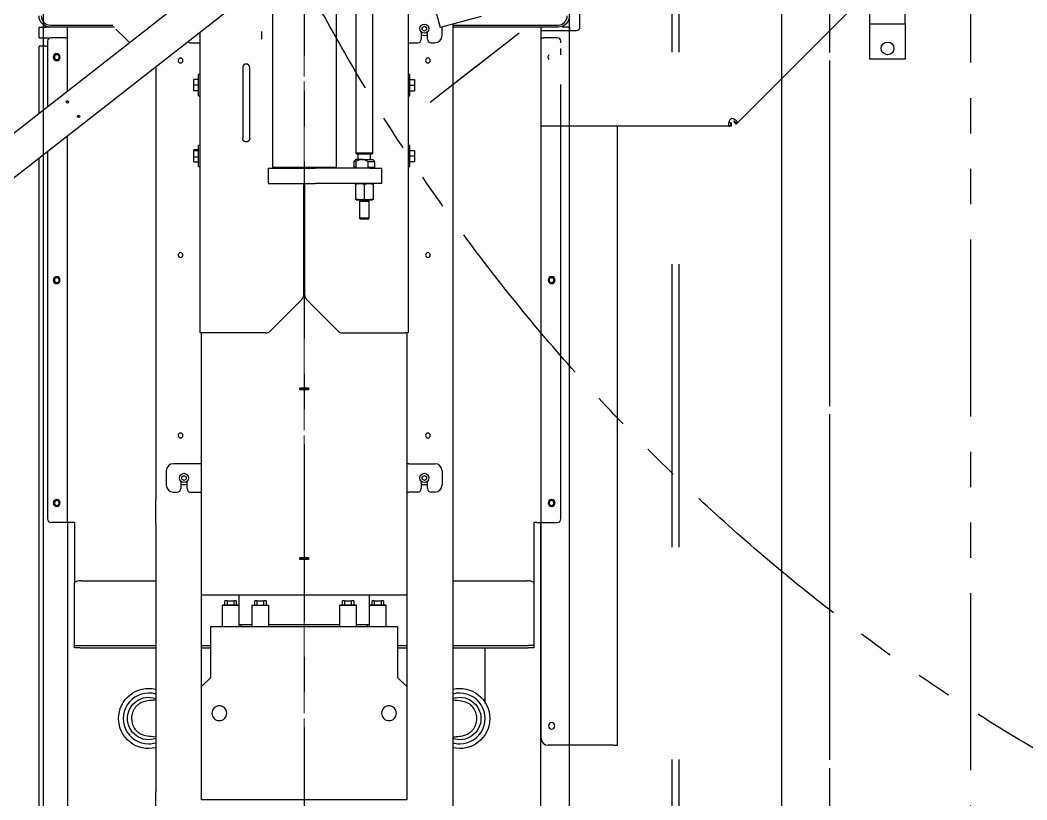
# Model space of a CAD drawing. Header units: millimetres. Extents: x 10462777 to 22643323, y 453826 to 1389191.
# Drawn here: x 11298939 to 11300363, y 595325 to 596427 of the extents above; entities that cross this region are included whole.
import ezdxf

# ---------------------------------------------------------------- set-up
doc = ezdxf.new("R2010")
doc.units = ezdxf.units.MM
doc.header["$LTSCALE"] = 200
doc.header["$MEASUREMENT"] = 0
for name, pattern in [('CENTER', [2, 1.25, -0.25, 0.25, -0.25]), ('CENTER2', [1.125, 0.75, -0.125, 0.125, -0.125]), ('DASHED', [3.5, 2, -1.5]), ('PHANTOM', [2.5, 1.25, -0.25, 0.25, -0.25, 0.25, -0.25])]:
    doc.linetypes.add(name, pattern=pattern)
doc.layers.get('0').update_dxf_attribs({"linetype": 'CONTINUOUS'})
for name, color, linetype in [('1', 1, 'CENTER'), ('2', 2, 'CONTINUOUS'), ('205', 4, 'CONTINUOUS'), ('DV1_DEFAULT', 7, 'CONTINUOUS')]:
    doc.layers.add(name, color=color, linetype=linetype)
for name, color, linetype, true_color in [('203', 7, 'CONTINUOUS', 0xffffff), ('TOP$1', 7, 'CONTINUOUS', 0xffffff), ('TOP$23', 7, 'CONTINUOUS', 0xffffff)]:
    doc.layers.add(name, color=color, linetype=linetype, true_color=true_color)
doc.layers.add('LAYOUT', color=8, linetype='CONTINUOUS', lineweight=25)

# ---------------------------------------------------------------- blocks, each defined once
blk = doc.blocks.new('r710ic')
at = {"layer": 'DV1_DEFAULT', "color": 1, "linetype": 'CENTER2', "lineweight": 0}
for p, q in [((274132.6, 104232.6), (269847.5, 104232.6)), ((269950.2, 104232.6), (274235.2, 104232.6))]:
    blk.add_line(p, q, dxfattribs=at)
at = {"layer": 'LAYOUT', "color": 3}
blk.add_circle((272041.4, 104232.6), 2050.1, dxfattribs=at)
blk = doc.blocks.new('A$C7DA30AB0')
at = {"layer": 'LAYOUT', "color": 6, "linetype": 'PHANTOM'}
blk.add_circle((3030.4, 3026, 0), 2693, dxfattribs=at)

msp = doc.modelspace()

# ---------------------------------------------------------------- linework, layer by layer
at = {"layer": '1', "color": 23, "linetype": 'CENTER'}
msp.add_line((11299340.78353, 601826.84018, 0), (11299340.78353, 593861.87204, 0), dxfattribs=at)
at = {"layer": '1', "color": 252, "linetype": 'Continuous'}
for p, q in [((11300140.7949, 596421.7634, 0), (11300140.7949, 596471.76411, 0)), ((11300190.79561, 596421.7634, 0), (11300190.79561, 596471.76411, 0)), ((11300140.7949, 596371.76269, 0), (11300140.7949, 596421.76497, 0)), ((11300140.7949, 596421.7634, 0), (11300190.79561, 596421.7634, 0)), ((11300190.79561, 596421.76497, 0), (11300190.79561, 596371.76269, 0)), ((11300190.79561, 596371.76269, 0), (11300140.7949, 596371.76269, 0))]:
    msp.add_line(p, q, dxfattribs=at)
msp.add_circle((11300165.79525, 596386.76291, 0), 9.00013, dxfattribs=at)
at = {"layer": '2', "color": 60, "linetype": 'Continuous'}
for p, q in [((11299487.78562, 596476.64153, 0), (11299487.78562, 595984.7572, 0)), ((11299507.78591, 596416.49538, 0), (11299510.78595, 596418.22746, 0)), ((11299507.78591, 596413.03123, 0), (11299507.78591, 596416.49538, 0)), ((11299510.78595, 596411.29915, 0), (11299507.78591, 596413.03123, 0)), ((11299510.78595, 596418.22746, 0), (11299513.78599, 596416.49538, 0)), ((11299513.78599, 596413.03123, 0), (11299510.78595, 596411.29915, 0)), ((11299513.78599, 596416.49538, 0), (11299513.78599, 596413.03123, 0)), ((11299193.78145, 595984.7572, 0), (11299193.78145, 596409.88355, 0)), ((11299191.28141, 596342.77708, 0), (11299184.88132, 596342.77708, 0)), ((11299184.88132, 596342.7474, 0), (11299184.88132, 596342.77708, 0)), ((11299191.28141, 596342.7474, 0), (11299184.88132, 596342.7474, 0)), ((11299184.88132, 596334.73248, 0), (11299184.88132, 596342.7474, 0)), ((11299193.78145, 596349.76238, 0), (11299191.28141, 596349.76238, 0)), ((11299191.28141, 596319.76196, 0), (11299191.28141, 596349.76238, 0)), ((11299490.28566, 596349.76238, 0), (11299487.78562, 596349.76238, 0)), ((11299490.28566, 596342.96645, 0), (11299490.28566, 596349.76238, 0)), ((11299490.28566, 596319.76196, 0), (11299490.28566, 596342.96645, 0)), ((11299490.28566, 596342.76228, 0), (11299496.68575, 596342.76228, 0)), ((11299496.68575, 596342.76228, 0), (11299496.68575, 596334.76217, 0)), ((11299191.28141, 596334.73248, 0), (11299184.88132, 596334.73248, 0)), ((11299184.88132, 596326.74725, 0), (11299184.88132, 596334.73248, 0)), ((11299191.28141, 596326.74725, 0), (11299184.88132, 596326.74725, 0)), ((11299490.28566, 596334.76217, 0), (11299496.68575, 596334.76217, 0)), ((11299490.28566, 596326.76206, 0), (11299496.68575, 596326.76206, 0)), ((11299496.68575, 596334.76217, 0), (11299496.68575, 596326.76206, 0)), ((11299191.28141, 596319.76196, 0), (11299193.78145, 596319.76196, 0)), ((11299487.78562, 596319.76196, 0), (11299490.28566, 596319.76196, 0)), ((11299191.28141, 596243.41583, 0), (11299184.88132, 596243.41583, 0)), ((11299184.88132, 596241.88454, 0), (11299184.88132, 596243.41583, 0)), ((11299191.28141, 596241.88454, 0), (11299184.88132, 596241.88454, 0)), ((11299184.88132, 596233.22946, 0), (11299184.88132, 596241.88454, 0)), ((11299193.78145, 596249.76096, 0), (11299191.28141, 596249.76096, 0)), ((11299191.28141, 596219.76054, 0), (11299191.28141, 596249.76096, 0)), ((11299490.28566, 596249.76096, 0), (11299487.78562, 596249.76096, 0)), ((11299490.28566, 596248.51827, 0), (11299490.28566, 596249.76096, 0)), ((11299490.28566, 596219.76054, 0), (11299490.28566, 596248.51827, 0)), ((11299490.28566, 596242.76086, 0), (11299496.68575, 596242.76086, 0)), ((11299496.68575, 596242.76086, 0), (11299496.68575, 596234.76075, 0)), ((11299191.28141, 596233.22946, 0), (11299184.88132, 596233.22946, 0)), ((11299184.88132, 596226.10567, 0), (11299184.88132, 596233.22946, 0)), ((11299191.28141, 596226.10567, 0), (11299184.88132, 596226.10567, 0)), ((11299490.28566, 596234.76075, 0), (11299496.68575, 596234.76075, 0)), ((11299490.28566, 596226.76063, 0), (11299496.68575, 596226.76063, 0)), ((11299496.68575, 596234.76075, 0), (11299496.68575, 596226.76063, 0)), ((11299191.28141, 596219.76054, 0), (11299193.78145, 596219.76054, 0)), ((11299487.78562, 596219.76054, 0), (11299490.28566, 596219.76054, 0)), ((11299340.28353, 596038.9001, 0), (11299340.28353, 596195.76289, 0)), ((11299341.28354, 596195.76289, 0), (11299341.28354, 596038.9001, 0)), ((11299340.28368, 596144.75947, 0), (11299341.28354, 596144.75947, 0)), ((11299340.28368, 596142.75944, 0), (11299341.28354, 596142.75944, 0)), ((11299293.21179, 595987.68617, 0), (11299337.35455, 596031.82893, 0)), ((11299344.21251, 596031.82893, 0), (11299388.35528, 595987.68617, 0)), ((11299197.7815, 595984.7572, 0), (11299193.78145, 595984.7572, 0)), ((11299286.14062, 595984.7572, 0), (11299197.7815, 595984.7572, 0)), ((11299395.42645, 595984.7572, 0), (11299483.78556, 595984.7572, 0)), ((11299487.78562, 595984.7572, 0), (11299483.78556, 595984.7572, 0)), ((11299334.78238, 595906.75609, 0), (11299335.78346, 595906.75609, 0)), ((11299334.78238, 595904.75606, 0), (11299335.78346, 595904.75606, 0)), ((11299335.78346, 595906.75609, 0), (11299335.78346, 595904.75606, 0)), ((11299345.7836, 595906.75609, 0), (11299335.78346, 595906.75609, 0)), ((11299345.7836, 595904.75606, 0), (11299335.78346, 595904.75606, 0)), ((11299345.7836, 595906.75609, 0), (11299345.7836, 595904.75606, 0)), ((11299346.78468, 595906.75609, 0), (11299345.7836, 595906.75609, 0)), ((11299346.78468, 595904.75606, 0), (11299345.7836, 595904.75606, 0)), ((11299167.78108, 595781.48636, 0), (11299170.78112, 595783.21844, 0)), ((11299167.78108, 595778.02221, 0), (11299167.78108, 595781.48636, 0)), ((11299170.78112, 595776.29013, 0), (11299167.78108, 595778.02221, 0)), ((11299170.78112, 595783.21844, 0), (11299173.78116, 595781.48636, 0)), ((11299173.78116, 595778.02221, 0), (11299170.78112, 595776.29013, 0)), ((11299173.78116, 595781.48636, 0), (11299173.78116, 595778.02221, 0)), ((11299507.78591, 595781.48636, 0), (11299510.78595, 595783.21844, 0)), ((11299507.78591, 595778.02221, 0), (11299507.78591, 595781.48636, 0)), ((11299510.78595, 595776.29013, 0), (11299507.78591, 595778.02221, 0)), ((11299510.78595, 595783.21844, 0), (11299513.78599, 595781.48636, 0)), ((11299513.78599, 595778.02221, 0), (11299510.78595, 595776.29013, 0)), ((11299513.78599, 595781.48636, 0), (11299513.78599, 595778.02221, 0)), ((11299334.78238, 595666.75268, 0), (11299335.78346, 595666.75268, 0)), ((11299334.78238, 595664.75265, 0), (11299335.78346, 595664.75265, 0)), ((11299335.78346, 595664.75265, 0), (11299335.78346, 595666.75268, 0)), ((11299335.78346, 595666.75268, 0), (11299345.7836, 595666.75268, 0)), ((11299335.78346, 595664.75265, 0), (11299345.7836, 595664.75265, 0)), ((11299345.7836, 595664.75265, 0), (11299345.7836, 595666.75268, 0)), ((11299346.78468, 595666.75268, 0), (11299345.7836, 595666.75268, 0)), ((11299346.78468, 595664.75265, 0), (11299345.7836, 595664.75265, 0))]:
    msp.add_line(p, q, dxfattribs=at)
at = {"layer": '2', "color": 203, "linetype": 'Continuous'}
for p, q in [((11300140.79414, 596468.76331, 0), (11299952.25241, 596280.22159, 0)), ((11299730.78907, 596417.08576, 0), (11299730.78907, 596442.10561, 0)), ((11299675.7886, 596412.09787, 0), (11299725.789, 596412.09787, 0)), ((11299948.71683, 596283.75717, 0), (11299948.22673, 596283.26707, 0)), ((11299948.22673, 596283.26707, 0), (11299951.76231, 596279.73148, 0)), ((11299948.71683, 596283.75717, 0), (11299952.25241, 596280.22159, 0)), ((11299943.82954, 596276.76135, 0), (11299675.78928, 596276.76135, 0)), ((11299943.82954, 596281.76142, 0), (11299943.82954, 596276.76135, 0)), ((11299944.59176, 596281.76142, 0), (11299943.82954, 596281.76142, 0)), ((11299944.59176, 596276.76135, 0), (11299943.82954, 596276.76135, 0)), ((11299944.59176, 596281.76142, 0), (11299944.59176, 596276.76135, 0)), ((11299952.25241, 596280.22159, 0), (11299951.76231, 596279.73148, 0))]:
    msp.add_line(p, q, dxfattribs=at)
at = {"layer": '2', "color": 252, "linetype": 'Continuous'}
for p, q in [((11298965.77821, 596401.76312, 0), (11298965.77821, 596416.76333, 0)), ((11298965.77821, 596416.76333, 0), (11298975.77835, 596416.76333, 0)), ((11298981.77957, 596416.76333, 0), (11298975.77835, 596416.76333, 0)), ((11298981.77843, 596419.76338, 0), (11299070.23953, 596419.76338, 0)), ((11299072.58429, 596416.76333, 0), (11298981.77843, 596416.76333, 0)), ((11299005.77877, 596416.75458, 0), (11299005.77877, 596326.4533, 0)), ((11299535.7863, 596404.76316, 0), (11299535.7863, 596417.03459, 0)), ((11299550.77908, 596419.76338, 0), (11299699.78863, 596419.76338, 0)), ((11299699.78863, 596416.76333, 0), (11299550.77908, 596416.76333, 0)), ((11299550.78652, 596421.04674, 0), (11299550.78652, 595749.38655, 0)), ((11299675.78829, 595716.87589, 0), (11299675.78829, 596416.75458, 0)), ((11299715.78886, 596416.76333, 0), (11299705.78872, 596416.76333, 0)), ((11299715.78886, 596416.76333, 0), (11299715.78886, 596412.0978, 0)), ((11298965.77821, 596401.76312, 0), (11298975.77835, 596401.76312, 0)), ((11298975.77835, 596401.76312, 0), (11298981.67925, 596401.76312, 0)), ((11298977.77838, 596396.88555, 0), (11298977.77838, 596304.57799, 0)), ((11299002.77873, 596401.88562, 0), (11298982.77845, 596401.88562, 0)), ((11299002.77873, 596401.88562, 0), (11299005.77877, 596401.88562, 0)), ((11299506.28588, 596410.07269, 0), (11299506.28588, 596399.76309, 0)), ((11299515.28601, 596399.76309, 0), (11299515.28601, 596410.07269, 0)), ((11299675.78829, 596401.88562, 0), (11299678.78833, 596401.88562, 0)), ((11299698.78862, 596401.88562, 0), (11299678.78833, 596401.88562, 0)), ((11299703.78869, 596394.75505, 0), (11299703.78869, 596396.88555, 0)), ((11298965.95847, 596295.3343, 0), (11298965.95847, 596389.88545, 0)), ((11298975.95861, 596389.88545, 0), (11298965.95847, 596389.88545, 0)), ((11298975.95861, 596389.88545, 0), (11298977.77879, 596389.88545, 0)), ((11299180.28125, 596394.76302, 0), (11299192.78143, 596394.76302, 0)), ((11299192.78143, 596394.76302, 0), (11299193.7815, 596394.76302, 0)), ((11299488.78564, 596394.76302, 0), (11299487.78557, 596394.76302, 0)), ((11299488.78564, 596394.76302, 0), (11299501.28581, 596394.76302, 0)), ((11299520.28608, 596394.76302, 0), (11299525.78616, 596394.76302, 0)), ((11299703.78869, 596377.75325, 0), (11299703.78869, 596386.76041, 0)), ((11299130.78055, 596360.66546, 0), (11299130.78055, 595749.38655, 0)), ((11299703.78869, 595721.87596, 0), (11299703.78869, 596335.755, 0)), ((11299783.78983, 595401.87142, 0), (11299783.78983, 596276.75885, 0)), ((11299005.77877, 596263.00396, 0), (11299005.77877, 595716.87589, 0)), ((11298977.77838, 596241.12709, 0), (11298977.77838, 595721.87596, 0)), ((11298965.95847, 594543.85923, 0), (11298965.95847, 596231.87715, 0)), ((11299340.28365, 596145.25948, 0), (11299341.28342, 596145.25948, 0)), ((11299341.28342, 596142.25943, 0), (11299340.28365, 596142.25943, 0)), ((11299195.78147, 595614.75194, 0), (11299195.78147, 595984.76938, 0)), ((11299485.78559, 595984.76938, 0), (11299485.78559, 595614.75194, 0)), ((11299334.78345, 595907.2561, 0), (11299346.78362, 595907.2561, 0)), ((11299334.78345, 595904.25605, 0), (11299334.78345, 595907.2561, 0)), ((11299346.78362, 595904.25605, 0), (11299334.78345, 595904.25605, 0)), ((11299346.78362, 595907.2561, 0), (11299346.78362, 595904.25605, 0)), ((11299192.78143, 595799.75457, 0), (11299155.78091, 595799.75457, 0)), ((11299195.78147, 595799.75457, 0), (11299192.78143, 595799.75457, 0)), ((11299488.78564, 595799.75457, 0), (11299485.78559, 595799.75457, 0)), ((11299488.78564, 595799.75457, 0), (11299525.78616, 595799.75457, 0)), ((11299145.78076, 595789.75443, 0), (11299145.78076, 595769.75414, 0)), ((11299535.7863, 595789.75443, 0), (11299535.7863, 595769.75414, 0)), ((11299166.28105, 595775.06367, 0), (11299166.28105, 595764.75407, 0)), ((11299175.28118, 595764.75407, 0), (11299175.28118, 595775.06367, 0)), ((11299506.28588, 595775.06367, 0), (11299506.28588, 595764.75407, 0)), ((11299515.28601, 595764.75407, 0), (11299515.28601, 595775.06367, 0)), ((11299155.78091, 595759.754, 0), (11299161.28098, 595759.754, 0)), ((11299180.28125, 595759.754, 0), (11299192.78143, 595759.754, 0)), ((11299192.78143, 595759.754, 0), (11299195.78147, 595759.754, 0)), ((11299485.78559, 595759.754, 0), (11299488.78564, 595759.754, 0)), ((11299501.28581, 595759.754, 0), (11299488.78564, 595759.754, 0)), ((11299525.78616, 595759.754, 0), (11299520.28608, 595759.754, 0)), ((11299130.78055, 595715.18405, 0), (11299130.78055, 595749.38655, 0)), ((11299550.78652, 595749.38655, 0), (11299550.78652, 595715.18405, 0)), ((11299002.77873, 595716.87589, 0), (11298982.77845, 595716.87589, 0)), ((11299005.77877, 595716.87589, 0), (11299002.77873, 595716.87589, 0)), ((11299011.77886, 595716.87589, 0), (11299005.77877, 595716.87589, 0)), ((11299005.95904, 595716.86467, 0), (11299005.95904, 594543.85923, 0)), ((11299015.77892, 595716.87589, 0), (11299011.77886, 595716.87589, 0)), ((11299015.77892, 595716.87589, 0), (11299015.77892, 595714.05677, 0)), ((11299015.77892, 595714.05677, 0), (11299015.77892, 595631.0763, 0)), ((11299130.78055, 595715.18405, 0), (11299130.78055, 595336.19569, 0)), ((11299550.78652, 595715.18405, 0), (11299550.78652, 595336.19569, 0)), ((11299669.78821, 595716.87589, 0), (11299665.78815, 595716.87589, 0)), ((11299665.78815, 595716.87589, 0), (11299665.78815, 595714.05677, 0)), ((11299665.78815, 595714.05677, 0), (11299665.78815, 595631.0763, 0)), ((11299669.78821, 595716.87589, 0), (11299675.78829, 595716.87589, 0)), ((11299675.60803, 594543.85923, 0), (11299675.60803, 595716.86467, 0)), ((11299675.78829, 595411.87156, 0), (11299675.78829, 595716.88558, 0)), ((11299675.78829, 595716.87589, 0), (11299678.78833, 595716.87589, 0)), ((11299678.78833, 595716.87589, 0), (11299698.78862, 595716.87589, 0)), ((11299334.78345, 595664.25264, 0), (11299334.78345, 595667.25269, 0)), ((11299334.78345, 595667.25269, 0), (11299346.78362, 595667.25269, 0)), ((11299346.78362, 595664.25264, 0), (11299334.78345, 595664.25264, 0)), ((11299346.78362, 595667.25269, 0), (11299346.78362, 595664.25264, 0)), ((11299015.77892, 595542.93174, 0), (11299015.77892, 595631.07619, 0)), ((11299025.77906, 595634.49644, 0), (11299130.78383, 595634.49644, 0)), ((11299550.78323, 595634.49644, 0), (11299655.78801, 595634.49644, 0)), ((11299665.78815, 595631.07619, 0), (11299665.78815, 595542.93174, 0)), ((11299195.78147, 595614.75194, 0), (11299200.78154, 595614.75194, 0)), ((11299195.78147, 595484.75065, 0), (11299195.78147, 595614.74946, 0)), ((11299200.78154, 595614.75194, 0), (11299480.78552, 595614.75194, 0)), ((11299248.28222, 595614.75194, 0), (11299248.28222, 595600.09111, 0)), ((11299433.28485, 595600.09111, 0), (11299433.28485, 595614.75194, 0)), ((11299480.78552, 595614.75194, 0), (11299485.78559, 595614.75194, 0)), ((11299485.78559, 595614.74946, 0), (11299485.78559, 595484.75065, 0)), ((11299248.78232, 595572.75135, 0), (11299266.78483, 595572.75135, 0)), ((11299251.28226, 595572.75135, 0), (11299251.28226, 595569.7513, 0)), ((11299290.78561, 595572.75135, 0), (11299390.78146, 595572.75135, 0)), ((11299414.78224, 595572.75135, 0), (11299432.78474, 595572.75135, 0)), ((11299430.2848, 595569.7513, 0), (11299430.2848, 595572.75135, 0)), ((11299208.78166, 595569.7513, 0), (11299472.78541, 595569.7513, 0)), ((11299208.78166, 595497.75028, 0), (11299208.78166, 595569.7513, 0)), ((11299472.78541, 595569.7513, 0), (11299472.78541, 595497.75028, 0)), ((11299015.77892, 595542.93174, 0), (11299015.77892, 595542.75082, 0)), ((11299015.77892, 595539.75078, 0), (11299015.77892, 595542.75082, 0)), ((11299015.77892, 595542.75082, 0), (11299023.99939, 595542.75082, 0)), ((11299023.99939, 595542.75082, 0), (11299130.78078, 595542.75082, 0)), ((11299195.77918, 595542.75082, 0), (11299208.78023, 595542.75082, 0)), ((11299472.78684, 595542.75082, 0), (11299485.78788, 595542.75082, 0)), ((11299550.78629, 595542.75082, 0), (11299657.56767, 595542.75082, 0)), ((11299665.78815, 595542.75082, 0), (11299657.56767, 595542.75082, 0)), ((11299665.78815, 595542.75082, 0), (11299665.78815, 595542.93174, 0)), ((11299665.78815, 595542.75082, 0), (11299665.78815, 595539.75078, 0)), ((11299023.99939, 595539.75078, 0), (11299015.77892, 595539.75078, 0)), ((11299023.99939, 595539.75078, 0), (11299130.78078, 595539.75078, 0)), ((11299195.77918, 595539.75078, 0), (11299208.78023, 595539.75078, 0)), ((11299472.78684, 595539.75078, 0), (11299485.78788, 595539.75078, 0)), ((11299550.78629, 595539.75078, 0), (11299657.56767, 595539.75078, 0)), ((11299665.78815, 595539.75078, 0), (11299657.56767, 595539.75078, 0)), ((11299195.78147, 595484.75009, 0), (11299208.78166, 595497.75028, 0)), ((11299195.78147, 595324.74782, 0), (11299195.78147, 595484.75009, 0)), ((11299472.78541, 595497.75028, 0), (11299485.78559, 595484.75009, 0)), ((11299485.78559, 595484.75009, 0), (11299485.78559, 595324.74782, 0)), ((11299777.78974, 595401.87142, 0), (11299685.78843, 595401.87142, 0)), ((11299715.6086, 595401.88645, 0), (11299715.6086, 594543.85923, 0)), ((11299777.78974, 595401.87142, 0), (11299783.78983, 595401.87142, 0)), ((11299130.78055, 595301.99319, 0), (11299130.78055, 595336.19569, 0)), ((11299550.78652, 595336.19569, 0), (11299550.78652, 595301.99319, 0)), ((11299485.78559, 595324.74782, 0), (11299195.78147, 595324.74782, 0))]:
    msp.add_line(p, q, dxfattribs=at)
at = {"layer": '2', "color": 51, "linetype": 'Continuous'}
msp.add_line((11299280.78268, 596399.66309, 0), (11299280.78268, 596410.76325, 0), dxfattribs=at)
at = {"layer": '2', "color": 7, "linetype": 'Continuous'}
for p, q in [((11299225.28189, 595600.09173, 0), (11299224.78189, 595599.59173, 0)), ((11299224.78189, 595599.59173, 0), (11299224.78189, 595569.75183, 0)), ((11299248.78223, 595599.59173, 0), (11299224.78189, 595599.59173, 0)), ((11299248.28222, 595600.09173, 0), (11299225.28189, 595600.09173, 0)), ((11299228.78194, 595600.09173, 0), (11299228.78194, 595606.09182, 0)), ((11299231.65851, 595606.09182, 0), (11299228.78194, 595606.09182, 0)), ((11299231.65851, 595606.09182, 0), (11299231.65851, 595600.09173, 0)), ((11299231.65851, 595606.09182, 0), (11299241.9056, 595606.09182, 0)), ((11299241.9056, 595600.09173, 0), (11299241.9056, 595606.09182, 0)), ((11299244.78217, 595606.09182, 0), (11299241.9056, 595606.09182, 0)), ((11299244.78217, 595606.09182, 0), (11299244.78217, 595600.09173, 0)), ((11299248.78223, 595599.59173, 0), (11299248.28222, 595600.09173, 0)), ((11299248.78223, 595569.75183, 0), (11299248.78223, 595599.59173, 0)), ((11299267.28249, 595600.09173, 0), (11299266.78248, 595599.59173, 0)), ((11299266.78248, 595599.59173, 0), (11299266.78248, 595569.75183, 0)), ((11299290.78282, 595599.59173, 0), (11299266.78248, 595599.59173, 0)), ((11299267.28249, 595600.09173, 0), (11299290.28282, 595600.09173, 0)), ((11299270.78254, 595600.09173, 0), (11299270.78254, 595606.09182, 0)), ((11299273.6591, 595606.09182, 0), (11299270.78254, 595606.09182, 0)), ((11299273.6591, 595606.09182, 0), (11299283.9062, 595606.09182, 0)), ((11299273.6591, 595606.09182, 0), (11299273.6591, 595600.09173, 0)), ((11299283.9062, 595600.09173, 0), (11299283.9062, 595606.09182, 0)), ((11299286.78277, 595606.09182, 0), (11299283.9062, 595606.09182, 0)), ((11299286.78277, 595606.09182, 0), (11299286.78277, 595600.09173, 0)), ((11299290.78282, 595599.59173, 0), (11299290.28282, 595600.09173, 0)), ((11299290.78282, 595569.75183, 0), (11299290.78282, 595599.59173, 0)), ((11299391.28425, 595600.09173, 0), (11299390.78424, 595599.59173, 0)), ((11299390.78424, 595599.59173, 0), (11299390.78424, 595569.75183, 0)), ((11299414.78458, 595599.59173, 0), (11299390.78424, 595599.59173, 0)), ((11299414.28458, 595600.09173, 0), (11299391.28425, 595600.09173, 0)), ((11299394.7843, 595600.09173, 0), (11299394.7843, 595606.09182, 0)), ((11299397.66087, 595606.09182, 0), (11299394.7843, 595606.09182, 0)), ((11299397.66087, 595606.09182, 0), (11299407.90796, 595606.09182, 0)), ((11299397.66087, 595606.09182, 0), (11299397.66087, 595600.09173, 0)), ((11299407.90796, 595600.09173, 0), (11299407.90796, 595606.09182, 0)), ((11299410.78453, 595606.09182, 0), (11299407.90796, 595606.09182, 0)), ((11299410.78453, 595606.09182, 0), (11299410.78453, 595600.09173, 0)), ((11299414.78458, 595599.59173, 0), (11299414.28458, 595600.09173, 0)), ((11299414.78458, 595569.75183, 0), (11299414.78458, 595599.59173, 0)), ((11299433.28485, 595600.09173, 0), (11299432.78484, 595599.59173, 0)), ((11299432.78484, 595599.59173, 0), (11299432.78484, 595569.75183, 0)), ((11299456.78518, 595599.59173, 0), (11299432.78484, 595599.59173, 0)), ((11299456.28517, 595600.09173, 0), (11299433.28485, 595600.09173, 0)), ((11299436.7849, 595600.09173, 0), (11299436.7849, 595606.09182, 0)), ((11299439.66146, 595606.09182, 0), (11299436.7849, 595606.09182, 0)), ((11299439.66146, 595606.09182, 0), (11299439.66146, 595600.09173, 0)), ((11299439.66146, 595606.09182, 0), (11299449.90856, 595606.09182, 0)), ((11299449.90856, 595600.09173, 0), (11299449.90856, 595606.09182, 0)), ((11299452.78512, 595606.09182, 0), (11299449.90856, 595606.09182, 0)), ((11299452.78512, 595606.09182, 0), (11299452.78512, 595600.09173, 0)), ((11299456.78518, 595599.59173, 0), (11299456.28517, 595600.09173, 0)), ((11299456.78518, 595569.75183, 0), (11299456.78518, 595599.59173, 0))]:
    msp.add_line(p, q, dxfattribs=at)
at = {"layer": '2', "color": 60, "linetype": 'Continuous'}
for centre in [(11299510.78595, 596414.76331, 0), (11299170.78112, 595779.75429, 0), (11299510.78595, 595779.75429, 0)]:
    msp.add_circle(centre, 6.50009, dxfattribs=at)
at = {"layer": '2', "color": 252, "linetype": 'Continuous', "extrusion": (0, 0, -1)}
for centre, radius in [((-11298990.77856, 596374.38523, 0), 5.00007), ((-11298990.95883, 596374.38523, 0), 3.40005), ((-11299165.78105, 596369.76267, 0), 3.40005), ((-11299515.78602, 596369.76267, 0), 3.40005), ((-11299165.78105, 596094.75876, 0), 3.40005), ((-11299515.78602, 596094.75876, 0), 3.40005), ((-11298990.77856, 596059.38076, 0), 5.00007), ((-11298990.95883, 596059.38076, 0), 3.40005), ((-11299690.7885, 596059.38076, 0), 5.00007), ((-11299690.7885, 596059.38076, 0), 4.50006), ((-11299690.60824, 596059.38076, 0), 3.40005), ((-11299165.78105, 595839.75514, 0), 3.40005), ((-11299515.78602, 595839.75514, 0), 3.40005), ((-11298990.77856, 595744.37628, 0), 5.00007), ((-11298990.95883, 595744.37628, 0), 3.40005), ((-11299690.7885, 595744.37628, 0), 5.00007), ((-11299690.7885, 595744.37628, 0), 4.50006), ((-11299690.60824, 595744.37628, 0), 3.40005), ((-11299220.78183, 595447.24956, 0), 10.50015), ((-11299460.78524, 595447.24956, 0), 10.50015), ((-11299690.7885, 595429.37181, 0), 4.50006)]:
    msp.add_circle(centre, radius, dxfattribs=at)
for centre, radius, start, end in [((-11298981.77843, 596432.76356, 0), 16.00023, 270, 0), ((-11299699.78863, 596432.76356, 0), 16.00023, 180, 270), ((-11299510.78595, 596414.76331, 0), 10.00014, 243.2587693, 296.7412568), ((-11299690.7885, 596374.38523, 0), 5.00007, 312.49129392, 47.50872373), ((-11299170.78112, 595779.75429, 0), 10.00014, 243.2587693, 296.7412568), ((-11299510.78595, 595779.75429, 0), 10.00014, 243.2587693, 296.7412568)]:
    msp.add_arc(centre, radius, start, end, dxfattribs=at)
at = {"layer": '2', "color": 252, "linetype": 'Continuous'}
for centre, radius, start, end in [((11298981.77843, 596432.76356, 0), 13.00018, 180, 270), ((11299699.78863, 596432.76356, 0), 13.00018, 270, 0), ((11298982.77845, 596396.88555, 0), 5.00007, 90, 180), ((11299180.28125, 596399.76309, 0), 5.00007, 221.79522728, 270), ((11299501.28581, 596399.76309, 0), 5.00007, 270, 0), ((11299520.28608, 596399.76309, 0), 5.00007, 180, 270), ((11299525.78616, 596404.76316, 0), 10.00014, 270, 0), ((11299698.78862, 596396.88555, 0), 5.00007, 0, 90), ((11299155.78091, 595789.75443, 0), 10.00014, 90, 180), ((11299525.78616, 595789.75443, 0), 10.00014, 0, 90), ((11299155.78091, 595769.75414, 0), 10.00014, 180, 270), ((11299525.78616, 595769.75414, 0), 10.00014, 270, 0), ((11299161.28098, 595764.75407, 0), 5.00007, 270, 0), ((11299180.28125, 595764.75407, 0), 5.00007, 180, 270), ((11299501.28581, 595764.75407, 0), 5.00007, 270, 0), ((11299520.28608, 595764.75407, 0), 5.00007, 180, 270), ((11298982.77845, 595721.87596, 0), 5.00007, 180, 270), ((11299698.78862, 595721.87596, 0), 5.00007, 270, 0), ((11299685.78843, 595411.87156, 0), 10.00014, 180, 270)]:
    msp.add_arc(centre, radius, start, end, dxfattribs=at)
at = {"layer": '2', "color": 60, "linetype": 'Continuous'}
for centre, start, end in [((11299330.28338, 596038.9001, 0), 315, 0), ((11299351.28368, 596038.9001, 0), 180, 225), ((11299286.14062, 595994.75734, 0), 270, 315), ((11299395.42645, 595994.75734, 0), 225, 270)]:
    msp.add_arc(centre, 10.00014, start, end, dxfattribs=at)
at = {"layer": '2', "color": 60, "linetype": 'Continuous', "extrusion": (0, 0, -1)}
for centre, radius, start, end in [((-11299120.78041, 595439.74936, 0), 42.5006, 0, 103.61249465), ((-11299120.78041, 595439.74936, 0), 30.00043, 0, 109.47375662), ((-11299560.78666, 595439.74936, 0), 42.5006, 76.38750535, 180), ((-11299560.78666, 595439.74936, 0), 30.00043, 70.52624338, 180), ((-11299120.78041, 595439.74936, 0), 42.5006, 256.39312713, 0), ((-11299120.78041, 595439.74936, 0), 30.00043, 250.53188685, 0), ((-11299560.78666, 595439.74936, 0), 42.5006, 180, 283.60687287), ((-11299560.78666, 595439.74936, 0), 30.00043, 180, 289.46811315)]:
    msp.add_arc(centre, radius, start, end, dxfattribs=at)
at = {"layer": '2', "color": 27, "linetype": 'Continuous'}
for centre, start, end in [((11299120.78041, 595439.74936, 0), 73.82811652, 270), ((11299560.78666, 595439.74936, 0), 270, 106.17188348), ((11299120.78041, 595439.74936, 0), 270, 286.17749528), ((11299560.78666, 595439.74936, 0), 253.82250472, 270)]:
    msp.add_arc(centre, 35.90051, start, end, dxfattribs=at)
at = {"layer": '2', "color": 203, "linetype": 'Continuous'}
msp.add_ellipse((11299725.789, 596417.08576, 0), major_axis=(5.00007, 0), ratio=0.9975640503, start_param=4.7123889804, end_param=6.2831853072, dxfattribs=at)
at = {"layer": '2', "color": 252, "linetype": 'Continuous'}
for centre, start_param, end_param in [((11299025.77906, 595631.07619, 0), 4.7123889804, 6.2831853072), ((11299655.78801, 595631.07619, 0), 3.1415926536, 4.7123889804)]:
    msp.add_ellipse(centre, major_axis=(-10.00014, 0), ratio=0.3420201433, start_param=start_param, end_param=end_param, dxfattribs=at)
at = {"layer": '2', "color": 60, "linetype": 'Continuous'}
for points, weights, knots in [([(11299263.78244, 596359.76296, 0), (11299263.78228, 596361.53073, 0), (11299262.89823, 596363.87882, 0), (11299260.55005, 596364.7626, 0), (11299257.01469, 596364.7626, 0), (11299254.6665, 596363.87882, 0), (11299253.78245, 596361.53073, 0), (11299253.7823, 596359.76296, 0)], [0.585786436849, 0.585780185945, 0.552288918008, 0.585786437627, 0.585786437627, 0.552288903455, 0.58578020777, 0.585786436854], [0, 0, 0, 0, 0, 0.4999999457, 0.4999999457, 0.4999999457, 1, 1, 1, 1, 1]), ([(11299263.78244, 596259.7611, 0), (11299263.78244, 596257.99331, 0), (11299262.89854, 596255.64493, 0), (11299260.55016, 596254.76103, 0), (11299257.01469, 596254.76103, 0), (11299254.6665, 596255.64481, 0), (11299253.78245, 596257.9929, 0), (11299253.7823, 596259.76067, 0)], [0.585786437627, 0.585786367954, 0.55228479628, 0.585786437627, 0.585786437627, 0.552288903456, 0.585780207769, 0.585786436854], [0, 0, 0, 0, 0, 0.5000153255, 0.5000153255, 0.5000153255, 1, 1, 1, 1, 1])]:
    msp.add_rational_spline(points, weights, degree=4, knots=knots, dxfattribs=at)
for points, knots in [([(11299253.7823, 596359.76252, 0), (11299253.7823, 596359.74353, 0), (11299253.7823, 596359.20967, 0), (11299253.7823, 596357.39254, 0), (11299253.7823, 596355.44416, 0), (11299253.7823, 596353.04831, 0), (11299253.7823, 596349.53505, 0), (11299253.7823, 596346.71775, 0), (11299253.7823, 596344.76231, 0)], [0, 0, 0, 0, 0.2394568444, 0.3683606602, 0.5, 0.6316393398, 0.7605431556, 1, 1, 1, 1]), ([(11299263.78244, 596344.76231, 0), (11299263.78244, 596346.71775, 0), (11299263.78244, 596349.53505, 0), (11299263.78244, 596353.04831, 0), (11299263.78244, 596355.44416, 0), (11299263.78244, 596357.39254, 0), (11299263.78244, 596359.20967, 0), (11299263.78244, 596359.74353, 0), (11299263.78244, 596359.76252, 0)], [0, 0, 0, 0, 0.2394568444, 0.3683606602, 0.5, 0.6316393398, 0.7605431556, 1, 1, 1, 1]), ([(11299253.7823, 596274.76132, 0), (11299253.7823, 596272.80587, 0), (11299253.7823, 596269.98858, 0), (11299253.7823, 596266.47532, 0), (11299253.7823, 596264.07946, 0), (11299253.7823, 596262.13109, 0), (11299253.7823, 596260.31395, 0), (11299253.7823, 596259.7801, 0), (11299253.7823, 596259.7611, 0)], [0, 0, 0, 0, 0.2394568444, 0.3683606602, 0.5, 0.6316393398, 0.7605431556, 1, 1, 1, 1]), ([(11299263.78244, 596259.7611, 0), (11299263.78244, 596259.7801, 0), (11299263.78244, 596260.31395, 0), (11299263.78244, 596262.13109, 0), (11299263.78244, 596264.07946, 0), (11299263.78244, 596266.47532, 0), (11299263.78244, 596269.98858, 0), (11299263.78244, 596272.80587, 0), (11299263.78244, 596274.76132, 0)], [0, 0, 0, 0, 0.2394568444, 0.3683606602, 0.5, 0.6316393398, 0.7605431556, 1, 1, 1, 1]), ([(11299130.50495, 595465.72239, 0), (11299128.75036, 595465.62145, 0), (11299124.08851, 595465.3061, 0), (11299117.98582, 595464.64386, 0), (11299111.83378, 595462.94034, 0), (11299107.23728, 595460.40603, 0), (11299103.97621, 595457.81084, 0), (11299101.06117, 595454.4009, 0), (11299098.14044, 595449.15412, 0), (11299096.26961, 595441.85607, 0), (11299097.04887, 595433.19346, 0), (11299100.27299, 595425.96426, 0), (11299103.85124, 595421.73578, 0), (11299106.42483, 595419.66975, 0), (11299108.3068, 595418.43756, 0), (11299112.53896, 595416.43055, 0), (11299119.32574, 595414.98806, 0), (11299126.23242, 595414.32046, 0), (11299130.68296, 595414.01456, 0)], [0, 0, 0, 0, 0.0621329671, 0.1714278326, 0.2484712937, 0.2837429377, 0.3195577072, 0.3575676794, 0.3975915414, 0.4737063976, 0.5470277745, 0.6167954846, 0.6740992237, 0.6871831524, 0.7017344411, 0.7379718549, 0.8477953303, 1, 1, 1, 1]), ([(11299551.06212, 595413.77632, 0), (11299552.81671, 595413.87726, 0), (11299557.47855, 595414.19261, 0), (11299563.58125, 595414.85485, 0), (11299569.73329, 595416.55837, 0), (11299574.32979, 595419.09268, 0), (11299577.59085, 595421.68787, 0), (11299580.5059, 595425.09781, 0), (11299583.42663, 595430.34459, 0), (11299585.29746, 595437.64264, 0), (11299584.5182, 595446.30526, 0), (11299581.29408, 595453.53446, 0), (11299577.71583, 595457.76294, 0), (11299575.14224, 595459.82896, 0), (11299573.26026, 595461.06115, 0), (11299569.02811, 595463.06816, 0), (11299562.24133, 595464.51065, 0), (11299555.33464, 595465.17825, 0), (11299550.88411, 595465.48415, 0)], [0, 0, 0, 0, 0.0621329671, 0.1714278326, 0.2484712937, 0.2837429377, 0.3195577072, 0.3575676794, 0.3975915414, 0.4737063976, 0.5470277745, 0.6167954846, 0.6740992237, 0.6871831524, 0.7017344411, 0.7379718549, 0.8477953303, 1, 1, 1, 1])]:
    msp.add_open_spline(points, degree=3, knots=knots, dxfattribs=at)
for points in [[(11299253.7823, 596344.76231, 0), (11299253.7823, 596309.76181, 0), (11299253.7823, 596274.76132, 0)], [(11299263.78244, 596274.76132, 0), (11299263.78244, 596309.76181, 0), (11299263.78244, 596344.76231, 0)]]:
    msp.add_open_spline(points, degree=2, dxfattribs=at)
at = {"layer": '2', "color": 203, "linetype": 'Continuous'}
for points, knots in [([(11299944.64994, 596287.45905, 0), (11299944.19904, 596287.19767, 0), (11299943.7706, 596286.84775, 0), (11299942.98401, 596286.00064, 0), (11299942.62579, 596285.50318, 0), (11299942.00439, 596284.40424, 0), (11299941.74156, 596283.80352, 0), (11299941.32481, 596282.57419, 0), (11299941.17089, 596281.94611, 0), (11299940.98518, 596280.74269, 0), (11299940.95348, 596280.16881, 0), (11299941.0106, 596279.14404, 0), (11299941.09941, 596278.69364, 0), (11299941.39574, 596277.9489, 0), (11299941.6031, 596277.65472, 0), (11299942.11983, 596277.21065, 0), (11299942.42934, 596277.06026, 0), (11299942.7814, 596276.96099, 0)], [0, 0, 0, 0, 0.125, 0.125, 0.25, 0.25, 0.375, 0.375, 0.5, 0.5, 0.625, 0.625, 0.75, 0.75, 0.875, 0.875, 1, 1, 1, 1]), ([(11299941.33156, 596282.44633, 0), (11299941.35814, 596282.41915, 0), (11299941.44627, 596282.33669, 0), (11299941.61695, 596282.21447, 0), (11299941.85877, 596282.0918, 0), (11299942.13486, 596281.99309, 0), (11299942.44169, 596281.91492, 0), (11299942.66727, 596281.87927, 0), (11299942.7814, 596281.86124, 0)], [0, 0, 0, 0, 0.0812141703, 0.2565836166, 0.4359189301, 0.6194973682, 0.8074907752, 1, 1, 1, 1]), ([(11299952.88722, 596281.21895, 0), (11299953.04982, 596281.54021, 0), (11299953.15005, 596281.87037, 0), (11299953.19116, 596282.55915, 0), (11299953.13185, 596282.91808, 0), (11299952.83729, 596283.65785, 0), (11299952.60205, 596284.03843, 0), (11299951.97364, 596284.79681, 0), (11299951.58073, 596285.17433, 0), (11299950.67644, 596285.88266, 0), (11299950.1659, 596286.21274, 0), (11299949.08407, 596286.78406, 0), (11299948.5131, 596287.02501, 0), (11299947.36588, 596287.38019, 0), (11299946.79028, 596287.49417, 0), (11299945.68029, 596287.58228, 0), (11299945.14571, 596287.55653, 0), (11299944.65, 596287.45908, 0)], [0, 0, 0, 0, 0.125, 0.125, 0.25, 0.25, 0.375, 0.375, 0.5, 0.5, 0.625, 0.625, 0.75, 0.75, 0.875, 0.875, 1, 1, 1, 1]), ([(11299948.71683, 596283.75717, 0), (11299948.74231, 596283.78333, 0), (11299948.79356, 596283.83593, 0), (11299948.8728, 596283.92557, 0), (11299948.9544, 596284.02309, 0), (11299949.03858, 596284.1289, 0), (11299949.12541, 596284.24232, 0), (11299949.21505, 596284.36309, 0), (11299949.30743, 596284.49036, 0), (11299949.37102, 596284.57969, 0), (11299949.40299, 596284.62461, 0)], [0, 0, 0, 0, 0.1201898079, 0.2416760373, 0.3645105485, 0.488734317, 0.6143789383, 0.7414652608, 0.8700051092, 1, 1, 1, 1]), ([(11299943.82954, 596276.76135, 0), (11299943.80102, 596276.76182, 0), (11299943.74424, 596276.76275, 0), (11299943.65309, 596276.77014, 0), (11299943.5581, 596276.78159, 0), (11299943.45892, 596276.79725, 0), (11299943.34727, 596276.8183, 0), (11299943.22193, 596276.84556, 0), (11299943.08136, 596276.87976, 0), (11299942.93558, 596276.91796, 0), (11299942.83255, 596276.94672, 0), (11299942.7814, 596276.96099, 0)], [0, 0, 0, 0, 0.1044417293, 0.2079754727, 0.310567061, 0.4121848873, 0.512800033, 0.6371158669, 0.7597786309, 0.8807499447, 1, 1, 1, 1])]:
    msp.add_open_spline(points, degree=3, knots=knots, dxfattribs=at)
for points, degree in [([(11299944.64992, 596287.11025, 0), (11299944.64992, 596287.45904, 0)], 1), ([(11299943.82954, 596281.76142, 0), (11299943.54779, 596281.76142, 0), (11299943.19368, 596281.80312, 0), (11299942.7814, 596281.86124, 0)], 3), ([(11299952.25241, 596280.22159, 0), (11299952.46889, 596280.43806, 0), (11299952.67007, 596280.78993, 0), (11299952.88722, 596281.21895, 0)], 3)]:
    msp.add_open_spline(points, degree=degree, dxfattribs=at)
at = {"layer": '2', "color": 27, "linetype": 'Continuous'}
msp.add_open_spline([(11299596.68717, 595460.78593, 0), (11299596.68717, 595462.13391, 0), (11299596.68717, 595467.61635, 0), (11299596.68717, 595478.41534, 0), (11299596.68717, 595494.29425, 0), (11299596.68717, 595510.33155, 0), (11299596.68717, 595525.30034, 0), (11299596.68717, 595535.40743, 0), (11299596.68717, 595539.72931, 0)], degree=3, knots=[0, 0, 0, 0, 0.0909698239, 0.349315021, 0.5608018197, 0.7318835619, 0.8896519908, 1, 1, 1, 1], dxfattribs=at)
at = {"layer": '203', "color": 252, "linetype": 'Continuous'}
for p, q in [((11298613.10995, 596019.67228, 0), (11299229.66213, 596501.37564, 0)), ((11299260.44565, 596461.97454, 0), (11298643.89346, 595980.27119, 0)), ((11299074.58219, 596414.20063, 0), (11299090.08547, 596398.87022, 0)), ((11299093.78227, 596395.21464, 0), (11299090.08547, 596398.87022, 0))]:
    msp.add_line(p, q, dxfattribs=at)
at = {"layer": '203', "color": 172, "linetype": 'CENTER'}
for q in [(11299645.041, 596409.02678, 0), (11299645.041, 596409.02678, 0), (11299518.95749, 596310.51954, 0), (11299518.95749, 596310.51954, 0)]:
    msp.add_line((11299581.99925, 596359.77316, 0), q, dxfattribs=at)
at = {"layer": '203', "color": 172, "linetype": 'PHANTOM'}
msp.add_line((11299542.59815, 596328.98965, 0), (11299621.40034, 596390.55667, 0), dxfattribs=at)
msp.add_line((11299542.59815, 596328.98965, 0), (11299621.40034, 596390.55667, 0), dxfattribs=at)
at = {"layer": '203', "color": 252, "linetype": 'Continuous'}
for centre in [(11299005.7723, 596311.2253, 0), (11299021.77972, 596290.73672, 0)]:
    msp.add_ellipse(centre, major_axis=(-1.01586, 1.30024), ratio=0.978887907, dxfattribs=at)
for centre, start_param, end_param in [((11299005.12802, 596310.72193, 0), 1.5707919689, 2.885745195), ((11299005.12802, 596310.72193, 0), 0.2558478412, 1.5708010598), ((11299021.13544, 596290.23336, 0), 1.5707919689, 2.885745195), ((11299021.13544, 596290.23336, 0), 0.2558478412, 1.5708010598)]:
    msp.add_ellipse(centre, major_axis=(1.01586, -1.30024), ratio=0.978887907, start_param=start_param, end_param=end_param, dxfattribs=at)
at = {"layer": '205', "color": 252, "linetype": 'Continuous'}
for p, q in [((11299295.78289, 596560.77761, 0), (11299295.78289, 596218.76052, 0)), ((11299385.78417, 596560.77761, 0), (11299385.78417, 596218.76052, 0)), ((11299413.78457, 596560.77936, 0), (11299413.78457, 596238.76081, 0)), ((11299437.78491, 596238.76081, 0), (11299437.78491, 596560.77936, 0)), ((11299494.45596, 596560.7639, 0), (11299533.15683, 596416.33028, 0)), ((11299591.11321, 596431.85964, 0), (11299533.15683, 596416.33028, 0)), ((11299413.78457, 596229.76068, 0), (11299410.78453, 596226.76063, 0)), ((11299410.78453, 596226.76063, 0), (11299410.78453, 596218.76052, 0)), ((11299413.7887, 596226.76063, 0), (11299410.78453, 596226.76063, 0)), ((11299413.78457, 596238.76081, 0), (11299414.78458, 596237.76079, 0)), ((11299422.42998, 596238.76081, 0), (11299413.78457, 596238.76081, 0)), ((11299422.42998, 596229.76068, 0), (11299413.78457, 596229.76068, 0)), ((11299413.7887, 596226.76063, 0), (11299413.7887, 596218.76052, 0)), ((11299414.78458, 596237.76079, 0), (11299422.70955, 596237.76079, 0)), ((11299416.78461, 596236.76078, 0), (11299416.78461, 596230.76069, 0)), ((11299437.78491, 596238.76081, 0), (11299422.42998, 596238.76081, 0)), ((11299422.42998, 596229.76068, 0), (11299437.78491, 596229.76068, 0)), ((11299422.70955, 596237.76079, 0), (11299436.7849, 596237.76079, 0)), ((11299431.07126, 596218.76052, 0), (11299431.07126, 596226.76063, 0)), ((11299431.07126, 596226.76063, 0), (11299440.78495, 596226.76063, 0)), ((11299434.78487, 596230.76069, 0), (11299434.78487, 596236.76078, 0)), ((11299436.7849, 596237.76079, 0), (11299437.78491, 596238.76081, 0)), ((11299440.78495, 596226.76063, 0), (11299437.78491, 596229.76068, 0)), ((11299440.78495, 596218.76052, 0), (11299440.78495, 596226.76063, 0)), ((11299289.78281, 596217.76051, 0), (11299289.78281, 596195.76019, 0)), ((11299289.78281, 596217.76051, 0), (11299356.38376, 596217.76051, 0)), ((11299295.78289, 596218.76052, 0), (11299385.78417, 596218.76052, 0)), ((11299433.43191, 596217.76051, 0), (11299356.38376, 596217.76051, 0)), ((11299410.78453, 596218.76052, 0), (11299411.78454, 596217.76051, 0)), ((11299413.7887, 596218.76052, 0), (11299410.78453, 596218.76052, 0)), ((11299431.07126, 596218.76052, 0), (11299440.78495, 596218.76052, 0)), ((11299433.43191, 596217.76051, 0), (11299450.7851, 596217.76051, 0)), ((11299439.78494, 596217.76051, 0), (11299440.78495, 596218.76052, 0)), ((11299450.7851, 596195.76019, 0), (11299450.7851, 596217.76051, 0)), ((11299289.78281, 596195.76019, 0), (11299356.38376, 596195.76019, 0)), ((11299433.43191, 596195.76019, 0), (11299356.38376, 596195.76019, 0)), ((11299413.28456, 596194.15953, 0), (11299413.28456, 596173.64215, 0)), ((11299425.78474, 596194.15953, 0), (11299425.78474, 596173.64215, 0)), ((11299450.7851, 596195.76019, 0), (11299433.43191, 596195.76019, 0)), ((11299438.28492, 596194.15953, 0), (11299438.28492, 596173.64215, 0)), ((11299414.3852, 596172.75987, 0), (11299419.78276, 596172.75987, 0)), ((11299414.3852, 596172.75987, 0), (11299437.18429, 596172.75987, 0)), ((11299418.78464, 596170.75984, 0), (11299418.78464, 596146.7595, 0)), ((11299418.78464, 596170.75984, 0), (11299432.78484, 596170.75984, 0)), ((11299419.78466, 596172.75984, 0), (11299419.78466, 596170.75984, 0)), ((11299431.78483, 596170.75984, 0), (11299431.78483, 596172.75984, 0)), ((11299432.78484, 596146.7595, 0), (11299432.78484, 596170.75984, 0)), ((11299418.78464, 596146.7595, 0), (11299419.78466, 596145.75948, 0)), ((11299423.8278, 596146.7595, 0), (11299418.78464, 596146.7595, 0)), ((11299419.78466, 596145.75948, 0), (11299424.10736, 596145.75948, 0)), ((11299432.78484, 596146.7595, 0), (11299423.8278, 596146.7595, 0)), ((11299424.10736, 596145.75948, 0), (11299431.78483, 596145.75948, 0)), ((11299431.78483, 596145.75948, 0), (11299432.78484, 596146.7595, 0))]:
    msp.add_line(p, q, dxfattribs=at)
at = {"layer": '205', "color": 252, "linetype": 'Continuous', "extrusion": (0, 0, -1)}
for centre, start, end in [((-11299415.7846, 596236.76078, 0), 90, 180), ((-11299415.7846, 596230.76069, 0), 180, 270), ((-11299435.78488, 596236.76078, 0), 0, 90), ((-11299435.78488, 596230.76069, 0), 270, 0)]:
    msp.add_arc(centre, 1.00001, start, end, dxfattribs=at)
at = {"layer": '205', "color": 252, "linetype": 'Continuous'}
for points, knots in [([(11299422.42998, 596229.76068, 0), (11299421.66463, 596229.76068, 0), (11299420.89963, 596229.68034, 0), (11299419.37539, 596229.37055, 0), (11299418.63837, 596229.14685, 0), (11299417.20028, 596228.60083, 0), (11299416.49922, 596228.27851, 0), (11299415.1225, 596227.56423, 0), (11299414.44657, 596227.17174, 0), (11299413.7887, 596226.76063, 0)], [0, 0, 0, 0, 0.25, 0.25, 0.5, 0.5, 0.75, 0.75, 1, 1, 1, 1]), ([(11299431.07126, 596226.76063, 0), (11299430.41416, 596227.17127, 0), (11299429.74051, 596227.56259, 0), (11299428.36054, 596228.27867, 0), (11299427.6586, 596228.60127, 0), (11299426.22118, 596229.14697, 0), (11299425.48569, 596229.37002, 0), (11299424.34777, 596229.60175, 0), (11299423.96216, 596229.66155, 0), (11299423.19562, 596229.74077, 0), (11299422.81265, 596229.76068, 0), (11299422.42998, 596229.76068, 0)], [0, 0, 0, 0, 0.25, 0.25, 0.5, 0.5, 0.75, 0.75, 0.875, 0.875, 1, 1, 1, 1]), ([(11299413.28456, 596194.15953, 0), (11299413.28456, 596194.37511, 0), (11299413.28456, 596194.57439, 0), (11299413.28456, 596194.93048, 0), (11299413.28456, 596195.08536, 0), (11299413.28456, 596195.4652, 0), (11299413.28456, 596195.60474, 0), (11299413.28456, 596195.6063, 0), (11299413.28456, 596195.59809, 0), (11299413.28456, 596195.57367, 0), (11299413.28456, 596195.56432, 0), (11299413.28456, 596195.55326, 0)], [0, 0, 0, 0, 0.2116279892, 0.2116279892, 0.4232559784, 0.4232559784, 0.8465119567, 0.8465119567, 0.9523259513, 0.9523259513, 1, 1, 1, 1]), ([(11299425.78474, 596194.15953, 0), (11299424.77786, 596194.59436, 0), (11299423.75744, 596194.95694, 0), (11299422.19614, 596195.33722, 0), (11299421.67056, 596195.43656, 0), (11299420.87319, 596195.53753, 0), (11299420.6059, 596195.56318, 0), (11299420.06814, 596195.59751, 0), (11299419.79747, 596195.60612, 0), (11299418.45466, 596195.6055, 0), (11299417.3996, 596195.46492, 0), (11299415.84005, 596195.08585, 0), (11299415.32399, 596194.93183, 0), (11299414.29822, 596194.57751, 0), (11299413.78818, 596194.37702, 0), (11299413.28456, 596194.15953, 0)], [0, 0, 0, 0, 0.25, 0.25, 0.375, 0.375, 0.4375, 0.4375, 0.5, 0.5, 0.75, 0.75, 0.875, 0.875, 1, 1, 1, 1]), ([(11299438.28492, 596194.15953, 0), (11299437.27804, 596194.59436, 0), (11299436.25762, 596194.95694, 0), (11299434.69632, 596195.33722, 0), (11299434.17074, 596195.43656, 0), (11299433.37337, 596195.53753, 0), (11299433.10608, 596195.56318, 0), (11299432.56832, 596195.59751, 0), (11299432.29765, 596195.60612, 0), (11299430.95483, 596195.6055, 0), (11299429.89978, 596195.46492, 0), (11299428.34023, 596195.08585, 0), (11299427.82417, 596194.93183, 0), (11299426.79839, 596194.57751, 0), (11299426.28836, 596194.37702, 0), (11299425.78474, 596194.15953, 0)], [0, 0, 0, 0, 0.25, 0.25, 0.375, 0.375, 0.4375, 0.4375, 0.5, 0.5, 0.75, 0.75, 0.875, 0.875, 1, 1, 1, 1]), ([(11299438.28492, 596195.60576, 0), (11299438.28492, 596195.59939, 0), (11299438.28492, 596195.46038, 0), (11299438.28492, 596195.08536, 0), (11299438.28492, 596194.93048, 0), (11299438.28492, 596194.57439, 0), (11299438.28492, 596194.37511, 0), (11299438.28492, 596194.15953, 0)], [0, 0, 0, 0, 0.4951924969, 0.4951924969, 0.7475962485, 0.7475962485, 1, 1, 1, 1]), ([(11299413.28456, 596173.0799, 0), (11299413.28456, 596173.07989, 0), (11299413.28456, 596173.07987, 0), (11299413.28456, 596173.07946, 0), (11299413.28456, 596173.1305, 0), (11299413.28456, 596173.27612, 0), (11299413.28456, 596173.33598, 0), (11299413.28456, 596173.47548, 0), (11299413.28456, 596173.55485, 0), (11299413.28456, 596173.64215, 0)], [0, 0, 0, 0, 0.0011279964, 0.0011279964, 0.5005639982, 0.5005639982, 0.7502819991, 0.7502819991, 1, 1, 1, 1]), ([(11299417.37915, 596173.15135, 0), (11299417.05597, 596173.17249, 0), (11299416.73279, 596173.1982, 0), (11299415.36793, 596173.32529, 0), (11299414.32624, 596173.46728, 0), (11299413.28456, 596173.64215, 0)], [0, 0, 0, 0, 0.236786066, 0.236786066, 1, 1, 1, 1]), ([(11299413.28456, 596173.64215, 0), (11299414.32624, 596173.46728, 0), (11299415.36793, 596173.32529, 0), (11299417.45129, 596173.13129, 0), (11299419.53465, 596173.02847, 0), (11299421.61801, 596173.13129, 0), (11299423.70138, 596173.32529, 0), (11299424.74306, 596173.46728, 0), (11299425.78474, 596173.64215, 0)], [0, 0, 0, 0, 0.25, 0.25, 0.5, 0.75, 0.75, 1, 1, 1, 1]), ([(11299425.78474, 596173.64215, 0), (11299426.82642, 596173.46728, 0), (11299427.8681, 596173.32529, 0), (11299429.95147, 596173.13129, 0), (11299432.03483, 596173.02847, 0), (11299434.11819, 596173.13129, 0), (11299436.20156, 596173.32529, 0), (11299437.24324, 596173.46728, 0), (11299438.28492, 596173.64215, 0)], [0, 0, 0, 0, 0.25, 0.25, 0.5, 0.75, 0.75, 1, 1, 1, 1]), ([(11299438.28492, 596173.64215, 0), (11299437.24324, 596173.46728, 0), (11299436.20156, 596173.32529, 0), (11299434.83585, 596173.19812, 0), (11299434.51182, 596173.17236, 0), (11299434.18779, 596173.15118, 0)], [0, 0, 0, 0, 0.7627399248, 0.7627399248, 1, 1, 1, 1]), ([(11299438.28492, 596173.64215, 0), (11299438.28492, 596173.55485, 0), (11299438.28492, 596173.47548, 0), (11299438.28492, 596173.33598, 0), (11299438.28492, 596173.27612, 0), (11299438.28492, 596173.13163, 0), (11299438.28492, 596173.08066, 0), (11299438.28492, 596173.07989, 0)], [0, 0, 0, 0, 0.2514637438, 0.2514637438, 0.5029274876, 0.5029274876, 1, 1, 1, 1])]:
    msp.add_open_spline(points, degree=3, knots=knots, dxfattribs=at)
msp.add_open_spline([(11299384.78416, 596217.76051, 0), (11299385.11746, 596218.09381, 0), (11299385.4508, 596218.42715, 0), (11299385.78417, 596218.76052, 0)], degree=3, dxfattribs=at)
at = {"layer": 'TOP$1', "color": 155, "linetype": 'PHANTOM'}
msp.add_line((11300083.66913, 596669.73804), (11300083.66913, 594066.71124), dxfattribs=at)
at = {"layer": 'TOP$23', "color": 155, "linetype": 'PHANTOM'}
for p, q in [((11300283.66913, 593866.71124), (11300283.66913, 601531.71124)), ((11300083.66913, 601331.21124), (11300083.66913, 594066.71124))]:
    msp.add_line(p, q, dxfattribs=at)
at = {"layer": 'TOP$23', "linetype": 'DASHED'}
for p, q in [((11299860.66913, 600981.71124), (11299860.66913, 594581.71124)), ((11299870.66913, 600981.71124), (11299870.66913, 594581.71124))]:
    msp.add_line(p, q, dxfattribs=at)
at = {"layer": 'TOP$23', "linetype": 'Continuous'}
for p, q in [((11298971.66913, 596841.71124), (11298971.66913, 594581.71124)), ((11299715.66913, 596841.71124), (11299715.66913, 594581.71124)), ((11300015.66913, 596611.71124), (11300015.66913, 594581.71124))]:
    msp.add_line(p, q, dxfattribs=at)

# ---------------------------------------------------------------- block references
at = {"ltscale": 10, "rotation": 180}
msp.add_blockref('A$C7DA30AB0', (11304764.24811, 600747.76955, 0), dxfattribs=at)
at = {"layer": 'LAYOUT', "color": 2, "rotation": 89.99999999999999}
msp.add_blockref('r710ic', (11403573.40786, 324839.74027, 0), dxfattribs=at)

doc.saveas('drawing.dxf')
